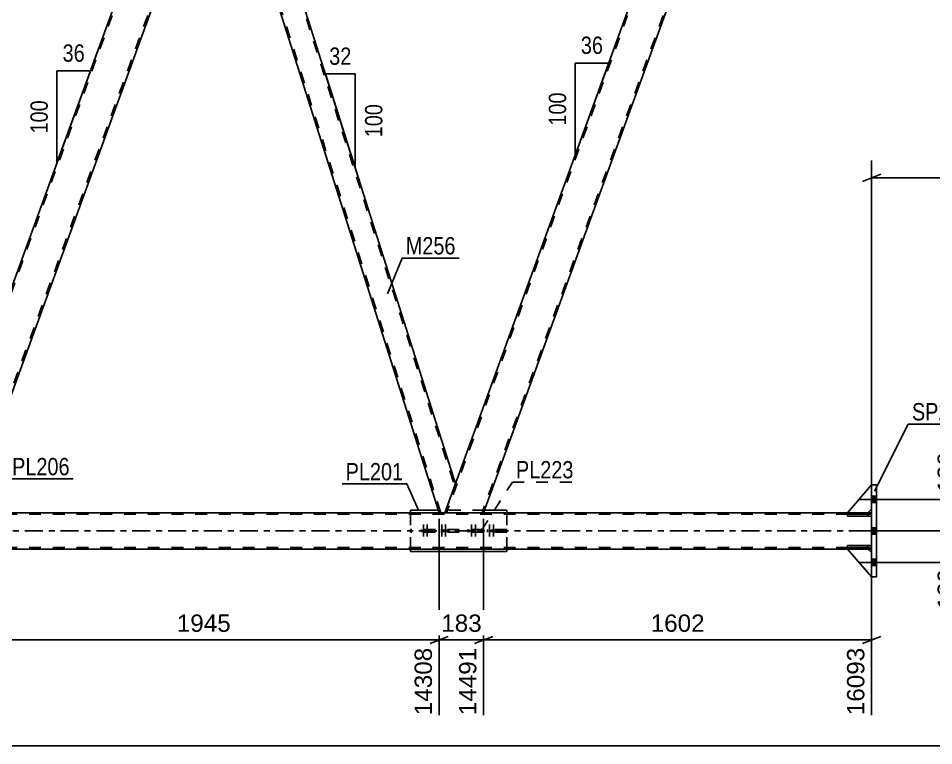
# Model space of a CAD drawing. Header units: millimetres. Extents: x -112 to 729, y -410 to 184.
# Drawn here: x 475 to 626.2, y -160.5 to -40.3 of the extents above; entities that cross this region are included whole.
import ezdxf

# ---------------------------------------------------------------- set-up
doc = ezdxf.new("R2010")
doc.units = ezdxf.units.MM
doc.linetypes.add('DXK_LINE_DOT2', pattern=[3.9198, 1.9599, -1.9599])
doc.linetypes.add('DXK_LINE_DOT3', pattern=[5.9187, 2.979, -0.9799, 0.9799, -0.9799])
doc.styles.add('Arial', font='ARIAL.TTF', dxfattribs={"height": 0.2})
doc.styles.add('Arial Narrow', font='ARIALN.TTF', dxfattribs={"height": 0.2})

# ---------------------------------------------------------------- blocks, each defined once
blk = doc.blocks.new('Part-318931512-2540 - 2534')
at = {"color": 2, "linetype": 'Continuous'}
for p, q in [((611.92, -127.44), (615.92, -127.44)), ((611.92, -127.76), (611.92, -127.44)), ((615.92, -127.76), (611.92, -127.76)), ((615.92, -127.44), (615.92, -127.76))]:
    blk.add_line(p, q, dxfattribs=at)
at = {"color": 7, "linetype": 'DXK_LINE_DOT2'}
blk.add_line((615.32, -127.76), (615.32, -127.44), dxfattribs=at)
blk = doc.blocks.new('Part-318931512-2536 - 2534')
at = {"color": 7, "linetype": 'DXK_LINE_DOT2'}
for p, q in [((615.92, -127.44), (611.92, -127.44)), ((611.92, -127.44), (611.92, -127.76)), ((611.92, -127.76), (615.92, -127.76)), ((615.32, -127.76), (615.32, -127.44)), ((615.92, -127.76), (615.92, -127.44))]:
    blk.add_line(p, q, dxfattribs=at)
blk = doc.blocks.new('Part-318931512-2537 - 2534')
at = {"color": 7, "linetype": 'DXK_LINE_DOT2'}
for p, q in [((615.92, -122.24), (611.92, -122.24)), ((611.92, -122.24), (611.92, -122.56)), ((615.32, -122.56), (615.32, -122.24)), ((615.92, -122.56), (615.92, -122.24)), ((611.92, -122.56), (615.92, -122.56))]:
    blk.add_line(p, q, dxfattribs=at)
blk = doc.blocks.new('Part-318931512-2678 - 2534')
at = {"color": 2, "linetype": 'Continuous'}
for p, q in [((503.63, -3), (460.32, -122)), ((510.02, -3), (466.7, -122)), ((503.63, -3), (510.02, -3)), ((466.67, -122), (460.32, -122)), ((466.7, -122), (466.67, -122))]:
    blk.add_line(p, q, dxfattribs=at)
at = {"color": 7, "linetype": 'DXK_LINE_DOT2'}
for p, q in [((503.89, -3), (460.57, -122)), ((509.76, -3), (466.45, -122))]:
    blk.add_line(p, q, dxfattribs=at)
blk = doc.blocks.new('Part-318931512-2539 - 2534')
at = {"color": 7, "linetype": 'DXK_LINE_DOT2'}
for p, q in [((615.92, -117.4), (611.92, -122)), ((615.92, -121.4), (615.92, -117.4)), ((611.92, -122), (615.32, -122)), ((615.32, -122), (615.92, -121.4))]:
    blk.add_line(p, q, dxfattribs=at)
blk = doc.blocks.new('Part-318931512-2541 - 2534')
at = {"color": 2, "linetype": 'Continuous'}
for p, q in [((611.92, -122.24), (615.92, -122.24)), ((611.92, -122.56), (611.92, -122.24)), ((615.92, -122.24), (615.92, -122.56)), ((615.92, -122.56), (611.92, -122.56))]:
    blk.add_line(p, q, dxfattribs=at)
at = {"color": 7, "linetype": 'DXK_LINE_DOT2'}
blk.add_line((615.32, -122.56), (615.32, -122.24), dxfattribs=at)
blk = doc.blocks.new('Bolt-318931512-2973 - 2534')
at = {"linetype": 'Continuous'}
for points in [[(616.72, -120.32), (616.72, -119.28), (615.92, -119.28), (615.92, -120.32)], [(616.72, -120.32), (616.72, -119.28), (615.92, -119.28), (615.92, -120.32)], [(616.72, -120.32), (616.72, -119.28), (615.92, -119.28), (615.92, -120.32)], [(616.72, -125.52), (616.72, -124.48), (615.92, -124.48), (615.92, -125.52)], [(616.72, -125.52), (616.72, -124.48), (615.92, -124.48), (615.92, -125.52)], [(616.72, -130.72), (616.72, -129.68), (615.92, -129.68), (615.92, -130.72)], [(616.72, -130.72), (616.72, -129.68), (615.92, -129.68), (615.92, -130.72)], [(616.72, -130.72), (616.72, -129.68), (615.92, -129.68), (615.92, -130.72)]]:
    blk.add_hatch(color=1, dxfattribs=at).paths.add_polyline_path(points)
at = {"color": 1, "linetype": 'Continuous'}
for p, q in [((616.72, -119.28), (615.92, -119.28)), ((616.72, -119.28), (615.92, -119.28)), ((616.72, -119.28), (615.92, -119.28)), ((618.12, -119.8), (613.92, -119.8)), ((618.12, -119.8), (613.92, -119.8)), ((618.12, -119.8), (613.92, -119.8)), ((616.72, -120.32), (615.92, -120.32)), ((616.72, -120.32), (615.92, -120.32)), ((616.72, -120.32), (615.92, -120.32)), ((618.12, -125), (613.92, -125)), ((618.12, -125), (613.92, -125)), ((616.72, -124.48), (615.92, -124.48)), ((616.72, -124.48), (615.92, -124.48)), ((616.72, -125.52), (615.92, -125.52)), ((616.72, -125.52), (615.92, -125.52)), ((616.72, -129.68), (615.92, -129.68)), ((616.72, -129.68), (615.92, -129.68)), ((616.72, -129.68), (615.92, -129.68)), ((618.12, -130.2), (613.92, -130.2)), ((618.12, -130.2), (613.92, -130.2)), ((618.12, -130.2), (613.92, -130.2)), ((616.72, -130.72), (615.92, -130.72)), ((616.72, -130.72), (615.92, -130.72)), ((616.72, -130.72), (615.92, -130.72))]:
    blk.add_line(p, q, dxfattribs=at)
blk = doc.blocks.new('Part-318931512-2683 - 2534')
at = {"color": 2, "linetype": 'Continuous'}
for p, q in [((588.77, -3), (545.45, -122)), ((595.15, -3), (551.84, -122)), ((588.77, -3), (595.15, -3)), ((551.8, -122), (545.45, -122)), ((551.84, -122), (551.8, -122))]:
    blk.add_line(p, q, dxfattribs=at)
at = {"color": 7, "linetype": 'DXK_LINE_DOT2'}
for p, q in [((589.02, -3), (545.71, -122)), ((594.9, -3), (551.58, -122))]:
    blk.add_line(p, q, dxfattribs=at)
blk = doc.blocks.new('Part-318931512-2688 - 2534')
at = {"color": 7, "linetype": 'DXK_LINE_DOT2'}
for p, q in [((510.02, -3), (508.28, -7.77)), ((510.97, -3), (510.02, -3)), ((510.71, -3), (547.05, -117.6)), ((544.76, -122), (508.42, -7.4)), ((545.45, -122), (547.19, -117.23)), ((544.5, -122), (545.45, -122))]:
    blk.add_line(p, q, dxfattribs=at)
at = {"color": 2, "linetype": 'Continuous'}
for p, q in [((547.19, -117.23), (510.97, -3)), ((544.5, -122), (508.28, -7.77))]:
    blk.add_line(p, q, dxfattribs=at)
blk = doc.blocks.new('Part-318931512-2708 - 2534')
at = {"color": 2, "linetype": 'Continuous'}
for p, q in [((611.92, -128), (615.32, -128)), ((615.92, -132.6), (611.92, -128)), ((615.32, -128), (615.92, -128.6))]:
    blk.add_line(p, q, dxfattribs=at)
at = {"color": 7, "linetype": 'DXK_LINE_DOT2'}
blk.add_line((615.92, -132.6), (615.92, -128.6), dxfattribs=at)
blk = doc.blocks.new('Part-318931512-2710 - 2534')
at = {"color": 2, "linetype": 'Continuous'}
for p, q in [((615.92, -117.4), (611.92, -122)), ((611.92, -122), (615.32, -122)), ((615.32, -122), (615.92, -121.4))]:
    blk.add_line(p, q, dxfattribs=at)
at = {"color": 7, "linetype": 'DXK_LINE_DOT2'}
blk.add_line((615.92, -121.4), (615.92, -117.4), dxfattribs=at)
blk = doc.blocks.new('Bolt-318931512-2760 - 2534')
at = {"color": 1, "linetype": 'DXK_LINE_DOT2'}
for p, q in [((541.92, -123.96), (541.92, -126.96)), ((542.52, -123.96), (542.52, -126.96)), ((544.93, -123.96), (544.93, -126.96)), ((545.53, -123.96), (545.53, -126.96)), ((541.56, -124.76), (541.56, -125.24)), ((542.16, -124.76), (542.16, -125.24)), ((542.28, -124.76), (542.28, -125.24)), ((542.88, -124.76), (542.88, -125.24)), ((544.57, -124.76), (544.57, -125.24)), ((545.17, -124.76), (545.17, -125.24)), ((545.29, -124.76), (545.29, -125.24)), ((545.89, -124.76), (545.89, -125.24))]:
    blk.add_line(p, q, dxfattribs=at)
blk = doc.blocks.new('Part-318931512-2891 - 2534')
at = {"color": 7, "linetype": 'DXK_LINE_DOT2'}
for p, q in [((611.92, -128), (615.32, -128)), ((615.92, -132.6), (611.92, -128)), ((615.32, -128), (615.92, -128.6)), ((615.92, -128.6), (615.92, -132.6))]:
    blk.add_line(p, q, dxfattribs=at)
blk = doc.blocks.new('Part-318931512-2896 - 2534')
at = {"color": 2, "linetype": 'Continuous'}
for p, q in [((615.92, -132.6), (615.92, -117.4)), ((615.92, -117.4), (616.72, -117.4)), ((616.72, -117.4), (616.72, -132.6)), ((616.72, -132.6), (615.92, -132.6))]:
    blk.add_line(p, q, dxfattribs=at)
blk = doc.blocks.new('Part-318931512-2911 - 2534')
at = {"color": 7, "linetype": 'DXK_LINE_DOT2'}
for p, q in [((555.66, -124.76), (539.75, -124.76)), ((539.75, -124.76), (539.75, -125.24)), ((555.66, -125.24), (539.75, -125.24)), ((546.16, -124.76), (546.16, -125.24)), ((549.21, -125.24), (549.21, -124.76)), ((555.66, -124.76), (555.66, -125.24))]:
    blk.add_line(p, q, dxfattribs=at)
blk = doc.blocks.new('Part-318931512-2916 - 2534')
at = {"color": 2, "linetype": 'Continuous'}
for p, q in [((544.38, -121.6), (539.75, -121.6)), ((539.75, -121.6), (539.75, -122)), ((555.66, -121.6), (551.98, -121.6)), ((555.66, -122), (555.66, -121.6)), ((539.75, -128.4), (539.75, -128)), ((555.66, -128.4), (539.75, -128.4)), ((555.66, -128.4), (555.66, -128))]:
    blk.add_line(p, q, dxfattribs=at)
at = {"color": 7, "linetype": 'DXK_LINE_DOT2'}
for p, q in [((539.75, -128), (539.75, -122)), ((551.98, -121.6), (544.38, -121.6)), ((555.66, -128), (555.66, -122))]:
    blk.add_line(p, q, dxfattribs=at)
blk = doc.blocks.new('Bolt-318931512-2918 - 2534')
at = {"color": 1, "linetype": 'DXK_LINE_DOT2'}
for p, q in [((549.85, -123.96), (549.85, -126.96)), ((550.5, -123.96), (550.5, -126.96)), ((552.83, -123.96), (552.83, -126.96)), ((553.48, -123.96), (553.48, -126.96)), ((549.49, -124.76), (549.49, -125.24)), ((550.14, -124.76), (550.14, -125.24)), ((550.21, -124.76), (550.21, -125.24)), ((550.86, -124.76), (550.86, -125.24)), ((552.47, -124.76), (552.47, -125.24)), ((553.12, -124.76), (553.12, -125.24)), ((553.19, -124.76), (553.19, -125.24)), ((553.84, -124.76), (553.84, -125.24))]:
    blk.add_line(p, q, dxfattribs=at)
blk = doc.blocks.new('Part-318931512-3128 - 2534')
at = {"color": 7, "linetype": 'DXK_LINE_DOT2'}
for p, q in [((615.92, -122.24), (20.31, -122.24)), ((551.84, -122), (545.45, -122)), ((615.32, -122), (611.92, -122)), ((615.92, -128), (615.92, -122)), ((615.92, -127.76), (20.31, -127.76)), ((615.32, -128), (611.92, -128))]:
    blk.add_line(p, q, dxfattribs=at)
at = {"color": 2, "linetype": 'Continuous'}
for p, q in [((545.45, -122), (466.7, -122)), ((611.92, -122), (551.84, -122)), ((615.92, -122), (615.32, -122)), ((611.92, -128), (20.31, -128)), ((615.92, -128), (615.32, -128))]:
    blk.add_line(p, q, dxfattribs=at)
at = {"color": 7, "linetype": 'DXK_LINE_DOT3'}
blk.add_line((20.31, -125), (625.92, -125), dxfattribs=at)
blk = doc.blocks.new('StraightDimension-318931512-8868 - 2534')
at = {"color": 7, "linetype": 'Continuous'}
for p, q in [((466.7, -123), (466.7, -155.45)), ((544.5, -123), (544.5, -155.45)), ((468.2, -142.43), (465.2, -143.63)), ((466.7, -143.03), (544.5, -143.03)), ((543, -143.63), (546, -142.43))]:
    blk.add_line(p, q, dxfattribs=at)
at = {"color": 0}
blk.add_wipeout([(510.65, -142.28), (510.65, -138.08), (500.56, -138.08), (500.56, -142.28)], dxfattribs=at)
at = {"color": 0, "linetype": 'Continuous'}
blk.add_wipeout([(543.9, -143.73), (539.7, -143.73), (539.7, -156.05), (543.9, -156.05)], dxfattribs=at)
at = {"color": 3, "style": 'Arial'}
blk.add_text('1945', height=2.865, dxfattribs=at).set_placement((501.16, -141.68))
at = {"color": 3, "linetype": 'Continuous', "style": 'Arial'}
blk.add_text('14308', height=2.865, rotation=90.0002, dxfattribs=at).set_placement((543.3, -155.45))
blk = doc.blocks.new('StraightDimension-318931512-3917 - 2534')
at = {"color": 7, "linetype": 'Continuous'}
for p, q in [((659.86, 0), (679.45, 0)), ((677.65, -1.5), (676.45, 1.5)), ((677.05, -125), (677.05, 0)), ((676.45, -123.5), (677.65, -126.5)), ((617.72, -125), (679.45, -125))]:
    blk.add_line(p, q, dxfattribs=at)
at = {"color": 0}
blk.add_wipeout([(676.3, -57.45), (672.1, -57.45), (672.1, -67.55), (676.3, -67.55)], dxfattribs=at)
at = {"color": 3, "style": 'Arial'}
blk.add_text('3125', height=2.865, rotation=90.0002, dxfattribs=at).set_placement((675.7, -66.95))
blk = doc.blocks.new('StraightDimension-318931512-4425 - 2534')
at = {"color": 7, "linetype": 'Continuous'}
for p, q in [((658.06, -4), (658.06, -69.06)), ((615.92, -121), (615.92, -63.81)), ((617.42, -66.06), (614.42, -67.26)), ((656.56, -67.26), (659.56, -66.06)), ((615.92, -66.66), (658.06, -66.66))]:
    blk.add_line(p, q, dxfattribs=at)
at = {"color": 0}
blk.add_wipeout([(642.04, -65.91), (642.04, -61.71), (631.94, -61.71), (631.94, -65.91)], dxfattribs=at)
at = {"color": 3, "style": 'Arial'}
blk.add_text('1137', height=2.865, dxfattribs=at).set_placement((632.54, -65.31))
blk = doc.blocks.new('AngleDimension-318931512-3199 - 2534')
at = {"color": 7, "linetype": 'Continuous'}
for p, q in [((530.61, -49.5), (525.71, -49.5)), ((530.61, -64.94), (525.71, -49.5)), ((530.61, -64.94), (530.61, -49.5)), ((532.4, -70.58), (530.61, -64.94))]:
    blk.add_line(p, q, dxfattribs=at)
at = {"color": 0}
for points in [[(530.59, -48.6), (530.59, -44.4), (525.73, -44.4), (525.73, -48.6)], [(535.71, -53.88), (531.51, -53.88), (531.51, -60.57), (535.71, -60.57)]]:
    blk.add_wipeout(points, dxfattribs=at)
at = {"color": 3, "style": 'Arial Narrow'}
blk.add_text('32', height=2.863, dxfattribs=at).set_placement((526.33, -48))
blk.add_text('100', height=2.863, rotation=90.0002, dxfattribs=at).set_placement((535.11, -59.97))
blk = doc.blocks.new('AngleDimension-318931512-3185 - 2534')
at = {"color": 7, "linetype": 'Continuous'}
for p, q in [((566.96, -47.7), (572.5, -47.7)), ((566.96, -62.92), (572.5, -47.7)), ((566.96, -62.92), (566.96, -47.7)), ((572.01, -49.03), (572.5, -47.7))]:
    blk.add_line(p, q, dxfattribs=at)
at = {"color": 0}
for points in [[(572.15, -46.8), (572.15, -42.6), (567.3, -42.6), (567.3, -46.8)], [(566.06, -51.97), (561.86, -51.97), (561.86, -58.65), (566.06, -58.65)]]:
    blk.add_wipeout(points, dxfattribs=at)
at = {"color": 3, "style": 'Arial Narrow'}
blk.add_text('36', height=2.863, dxfattribs=at).set_placement((567.9, -46.2))
blk.add_text('100', height=2.863, rotation=90.0002, dxfattribs=at).set_placement((565.46, -58.05))
blk = doc.blocks.new('AngleDimension-318931512-3213 - 2534')
at = {"color": 7, "linetype": 'Continuous'}
for p, q in [((488.01, -45.92), (486.89, -48.99)), ((481.35, -48.99), (486.89, -48.99)), ((481.35, -64.21), (486.89, -48.99)), ((481.35, -64.21), (481.35, -48.99))]:
    blk.add_line(p, q, dxfattribs=at)
at = {"color": 0}
blk.add_wipeout([(480.45, -53.26), (476.25, -53.26), (476.25, -59.94), (480.45, -59.94)], dxfattribs=at)
at = {"color": 3, "style": 'Arial Narrow'}
blk.add_text('100', height=2.863, rotation=90.0002, dxfattribs=at).set_placement((479.85, -59.34))
at = {"color": 0}
blk.add_wipeout([(486.55, -48.09), (486.55, -43.89), (481.7, -43.89), (481.7, -48.09)], dxfattribs=at)
at = {"color": 3, "style": 'Arial Narrow'}
blk.add_text('36', height=2.863, dxfattribs=at).set_placement((482.3, -47.49))
blk = doc.blocks.new('StraightDimension-318931512-3396 - 2534')
at = {"color": 7, "linetype": 'Continuous'}
blk.add_line((-25.51, -160.49), (658.86, -160.49), dxfattribs=at)
blk = doc.blocks.new('StraightDimension-318931512-4462 - 2534')
at = {"color": 7, "linetype": 'Continuous'}
for p, q in [((630.43, -118.3), (631.63, -121.3)), ((617.72, -119.8), (633.43, -119.8)), ((631.03, -125), (631.03, -119.8)), ((631.63, -126.5), (630.43, -123.5)), ((617.72, -125), (633.43, -125))]:
    blk.add_line(p, q, dxfattribs=at)
at = {"color": 0}
blk.add_wipeout([(630.28, -111.4), (626.08, -111.4), (626.08, -119.28), (630.28, -119.28)], dxfattribs=at)
at = {"color": 7, "linetype": 'Continuous'}
blk.add_line((631.03, -119.8), (631.03, -110.88), dxfattribs=at)
blk.add_line((631.03, -119.8), (631.03, -110.88), dxfattribs=at)
at = {"color": 3, "style": 'Arial'}
blk.add_text('130', height=2.865, rotation=90.0002, dxfattribs=at).set_placement((629.68, -118.68))
blk = doc.blocks.new('StraightDimension-318931512-4470 - 2534')
at = {"color": 7, "linetype": 'Continuous'}
for p, q in [((630.43, -123.5), (631.63, -126.5)), ((617.72, -125), (633.43, -125)), ((631.03, -130.2), (631.03, -125)), ((631.63, -131.7), (630.43, -128.7)), ((617.72, -130.2), (633.43, -130.2))]:
    blk.add_line(p, q, dxfattribs=at)
at = {"color": 0}
blk.add_wipeout([(630.28, -130.73), (626.08, -130.73), (626.08, -138.6), (630.28, -138.6)], dxfattribs=at)
at = {"color": 7, "linetype": 'Continuous'}
blk.add_line((631.03, -130.2), (631.03, -139.12), dxfattribs=at)
blk.add_line((631.03, -130.2), (631.03, -139.12), dxfattribs=at)
at = {"color": 3, "style": 'Arial'}
blk.add_text('130', height=2.865, rotation=90.0002, dxfattribs=at).set_placement((629.68, -138))
blk = doc.blocks.new('StraightDimension-318931512-8866 - 2534')
at = {"color": 7, "linetype": 'Continuous'}
for p, q in [((551.84, -123), (551.84, -155.45)), ((615.92, -129), (615.92, -155.45)), ((553.34, -142.43), (550.34, -143.63)), ((551.84, -143.03), (615.92, -143.03)), ((614.42, -143.63), (617.42, -142.43))]:
    blk.add_line(p, q, dxfattribs=at)
at = {"color": 0}
blk.add_wipeout([(588.93, -142.28), (588.93, -138.08), (578.83, -138.08), (578.83, -142.28)], dxfattribs=at)
at = {"color": 0, "linetype": 'Continuous'}
blk.add_wipeout([(615.32, -143.73), (611.12, -143.73), (611.12, -156.05), (615.32, -156.05)], dxfattribs=at)
at = {"color": 3, "style": 'Arial'}
blk.add_text('1602', height=2.865, dxfattribs=at).set_placement((579.43, -141.68))
at = {"color": 3, "linetype": 'Continuous', "style": 'Arial'}
blk.add_text('16093', height=2.865, rotation=90.0002, dxfattribs=at).set_placement((614.72, -155.45))
blk = doc.blocks.new('StraightDimension-318931512-8867 - 2534')
at = {"color": 7, "linetype": 'Continuous'}
for p, q in [((544.5, -123), (544.5, -155.45)), ((551.84, -123), (551.84, -155.45)), ((543, -143.63), (546, -142.43)), ((544.5, -143.03), (551.84, -143.03)), ((553.34, -142.43), (550.34, -143.63))]:
    blk.add_line(p, q, dxfattribs=at)
at = {"color": 0}
blk.add_wipeout([(552.11, -142.28), (552.11, -138.08), (544.24, -138.08), (544.24, -142.28)], dxfattribs=at)
at = {"color": 0, "linetype": 'Continuous'}
blk.add_wipeout([(551.24, -143.73), (547.04, -143.73), (547.04, -156.05), (551.24, -156.05)], dxfattribs=at)
at = {"color": 3, "style": 'Arial'}
blk.add_text('183', height=2.865, dxfattribs=at).set_placement((544.84, -141.68))
at = {"color": 3, "linetype": 'Continuous', "style": 'Arial'}
blk.add_text('14491', height=2.865, rotation=90.0002, dxfattribs=at).set_placement((550.64, -155.45))
blk = doc.blocks.new('Mark-318931512-2684 - 2534')
at = {"color": 0}
blk.add_wipeout([(547.2, -79.33), (547.2, -76.33), (538.98, -76.33), (538.98, -79.33)], dxfattribs=at)
blk.add_wipeout([(547.2, -79.33), (547.2, -76.33), (538.98, -76.33), (538.98, -79.33)], dxfattribs=at)
at = {"color": 30, "linetype": 'Continuous'}
for p, q in [((535.97, -85.86), (538.38, -79.93)), ((538.38, -79.93), (547.8, -79.93))]:
    blk.add_line(p, q, dxfattribs=at)
at = {"color": 3, "style": 'Arial Narrow'}
blk.add_text('M256', height=2.863, dxfattribs=at).set_placement((538.98, -79.33))
blk = doc.blocks.new('Mark-318931512-2892 - 2534')
at = {"color": 0}
blk.add_wipeout([(630.62, -106.75), (630.62, -103.75), (622.58, -103.75), (622.58, -106.75)], dxfattribs=at)
blk.add_wipeout([(630.62, -106.75), (630.62, -103.75), (622.58, -103.75), (622.58, -106.75)], dxfattribs=at)
at = {"color": 30, "linetype": 'Continuous'}
for p, q in [((616.37, -118.45), (621.98, -107.35)), ((621.98, -107.35), (631.22, -107.35))]:
    blk.add_line(p, q, dxfattribs=at)
at = {"color": 3, "style": 'Arial Narrow'}
blk.add_text('SP20', height=2.863, dxfattribs=at).set_placement((622.58, -106.75))
blk = doc.blocks.new('Mark-318931512-2907 - 2534')
at = {"color": 0}
blk.add_wipeout([(566.68, -116.33), (566.68, -113.33), (557.18, -113.33), (557.18, -116.33)], dxfattribs=at)
blk.add_wipeout([(566.68, -116.33), (566.68, -113.33), (557.18, -113.33), (557.18, -116.33)], dxfattribs=at)
at = {"color": 30, "linetype": 'DXK_LINE_DOT2'}
for p, q in [((551.47, -124.92), (556.58, -116.93)), ((556.58, -116.93), (567.28, -116.93))]:
    blk.add_line(p, q, dxfattribs=at)
at = {"color": 3, "style": 'Arial Narrow'}
blk.add_text('PL223', height=2.863, dxfattribs=at).set_placement((557.18, -116.33))
blk = doc.blocks.new('Mark-318931512-2912 - 2534')
at = {"color": 0}
blk.add_wipeout([(538.55, -116.65), (538.55, -113.65), (529.05, -113.65), (529.05, -116.65)], dxfattribs=at)
blk.add_wipeout([(538.55, -116.65), (538.55, -113.65), (529.05, -113.65), (529.05, -116.65)], dxfattribs=at)
at = {"color": 30, "linetype": 'Continuous'}
for p in [(528.45, -117.25), (541.06, -121.6)]:
    blk.add_line(p, (539.15, -117.25), dxfattribs=at)
at = {"color": 3, "style": 'Arial Narrow'}
blk.add_text('PL201', height=2.863, dxfattribs=at).set_placement((529.05, -116.65))
blk = doc.blocks.new('Mark-318931512-3014 - 2534')
at = {"color": 0}
blk.add_wipeout([(483.46, -115.81), (483.46, -112.81), (473.96, -112.81), (473.96, -115.81)], dxfattribs=at)
blk.add_wipeout([(483.46, -115.81), (483.46, -112.81), (473.96, -112.81), (473.96, -115.81)], dxfattribs=at)
at = {"color": 30, "linetype": 'Continuous'}
for p, q in [((468.74, -121.86), (473.36, -116.41)), ((473.36, -116.41), (484.06, -116.41))]:
    blk.add_line(p, q, dxfattribs=at)
at = {"color": 3, "style": 'Arial Narrow'}
blk.add_text('PL206', height=2.863, dxfattribs=at).set_placement((473.96, -115.81))

msp = doc.modelspace()

# ---------------------------------------------------------------- block references
for name in ['Part-318931512-2678 - 2534', 'Part-318931512-2688 - 2534', 'Part-318931512-2683 - 2534', 'Part-318931512-2539 - 2534', 'Part-318931512-2710 - 2534', 'Part-318931512-2896 - 2534', 'Bolt-318931512-2973 - 2534', 'Part-318931512-3128 - 2534', 'Part-318931512-2916 - 2534', 'Part-318931512-2537 - 2534', 'Part-318931512-2541 - 2534', 'Bolt-318931512-2760 - 2534', 'Bolt-318931512-2918 - 2534', 'Part-318931512-2911 - 2534', 'Part-318931512-2540 - 2534', 'Part-318931512-2536 - 2534', 'Part-318931512-2708 - 2534', 'Part-318931512-2891 - 2534']:
    msp.add_blockref(name, (0, 0))

# ---------------------------------------------------------------- next in the draw order: block references
for name in ['StraightDimension-318931512-3917 - 2534', 'AngleDimension-318931512-3185 - 2534', 'AngleDimension-318931512-3213 - 2534', 'AngleDimension-318931512-3199 - 2534', 'StraightDimension-318931512-8868 - 2534']:
    msp.add_blockref(name, (0, 0))

# ---------------------------------------------------------------- next in the draw order: block references
msp.add_blockref('StraightDimension-318931512-4425 - 2534', (0, 0))

# ---------------------------------------------------------------- next in the draw order: block references
msp.add_blockref('StraightDimension-318931512-3396 - 2534', (0, 0))

# ---------------------------------------------------------------- next in the draw order: block references
for name in ['Mark-318931512-2684 - 2534', 'StraightDimension-318931512-4462 - 2534', 'Mark-318931512-3014 - 2534', 'Mark-318931512-2912 - 2534']:
    msp.add_blockref(name, (0, 0))

# ---------------------------------------------------------------- next in the draw order: block references
for name in ['Mark-318931512-2892 - 2534', 'StraightDimension-318931512-4470 - 2534']:
    msp.add_blockref(name, (0, 0))

# ---------------------------------------------------------------- next in the draw order: block references
msp.add_blockref('StraightDimension-318931512-8866 - 2534', (0, 0))

# ---------------------------------------------------------------- next in the draw order: block references
msp.add_blockref('StraightDimension-318931512-8867 - 2534', (0, 0))

# ---------------------------------------------------------------- next in the draw order: block references
msp.add_blockref('Mark-318931512-2907 - 2534', (0, 0))

doc.saveas('drawing.dxf')
